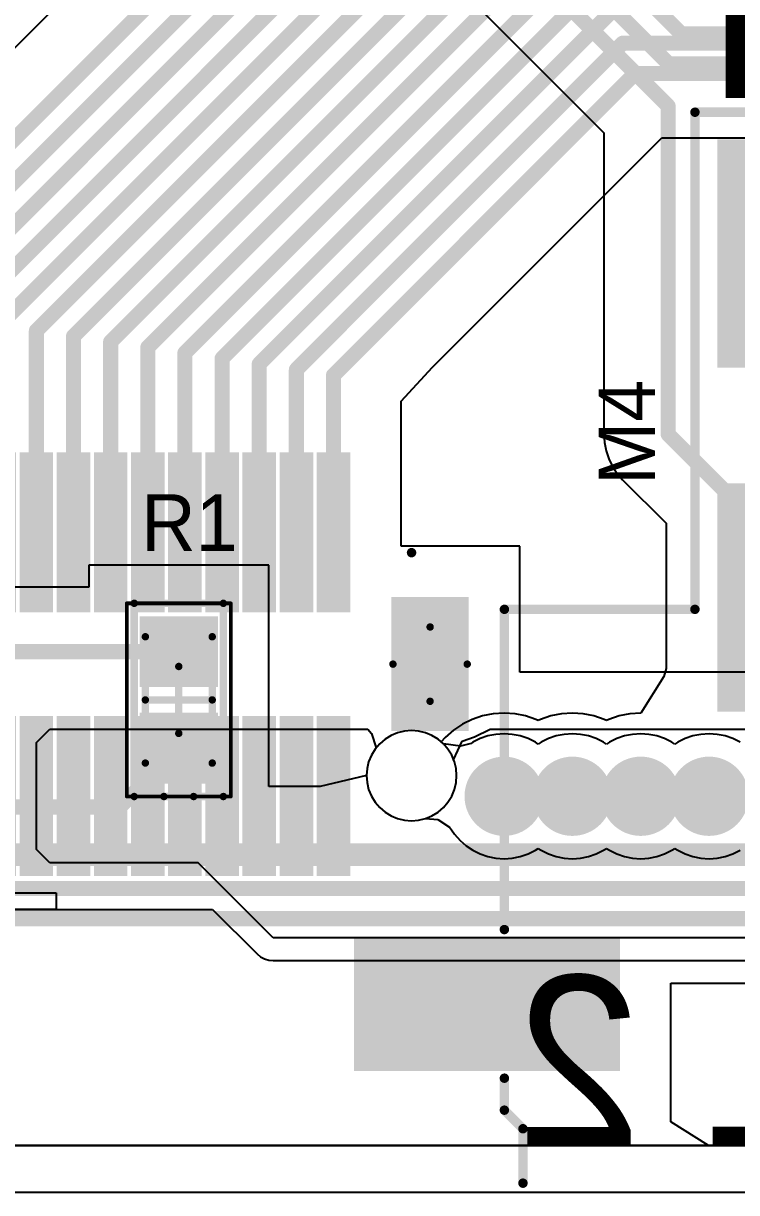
# Model space of a CAD drawing. Header units: millimetres. Extents: x 5.97 to 14.78, y 3.86 to 11.35.
# Drawn here: x 10.283 to 10.661, y 5.43 to 6.05 of the extents above; entities that cross this region are included whole.
import ezdxf

# ---------------------------------------------------------------- set-up
doc = ezdxf.new("R2010")
doc.units = ezdxf.units.MM
doc.header["$MEASUREMENT"] = 0
for name, color, linetype in [('BottomLayer', 5, 'Continuous'), ('BottomOverlay', 54, 'Continuous'), ('BottomPaste', 16, 'Continuous'), ('BottomSolder', 6, 'Continuous'), ('Mechanical13', 56, 'Continuous'), ('Mechanical15', 56, 'Continuous'), ('MidLayer1', 16, 'Continuous'), ('MidLayer2', 76, 'Continuous'), ('MultiLayer', 9, 'Continuous'), ('TopLayer', 1, 'Continuous'), ('TopOverlay', 2, 'Continuous'), ('TopPaste', 8, 'Continuous'), ('TopSolder', 216, 'Continuous')]:
    doc.layers.add(name, color=color, linetype=linetype)

# ---------------------------------------------------------------- blocks, each defined once
blk = doc.blocks.new('0603R_145')
at = {"layer": 'Mechanical13', "const_width": 0.00394}
for points in [[(0.03346, 0.01772), (-0.03346, 0.01772)], [(-0.03346, -0.01772), (-0.03346, 0.01772)], [(0.03346, -0.01772), (0.03346, 0.01772)], [(0.03346, -0.01772), (-0.03346, -0.01772)]]:
    blk.add_lwpolyline(points, dxfattribs=at)
at = {"layer": 'Mechanical13', "const_width": 0.00197}
for points in [[(-0.03445, 0.01772, 1), (-0.03248, 0.01772, 1)], [(-0.03445, 0.01772, 1), (-0.03248, 0.01772, 1)], [(0.03248, 0.01772, 1), (0.03445, 0.01772, 1)], [(0.03248, 0.01772, 1), (0.03445, 0.01772, 1)], [(-0.03445, -0.01772, 1), (-0.03248, -0.01772, 1)], [(-0.03445, -0.01772, 1), (-0.03248, -0.01772, 1)], [(0.03248, -0.01772, 1), (0.03445, -0.01772, 1)], [(0.03248, -0.01772, 1), (0.03445, -0.01772, 1)]]:
    blk.add_lwpolyline(points, format="xyb", close=True, dxfattribs=at)
at = {"layer": 'Mechanical15'}
for points, const_width in [([(0.05118, 0.02756), (-0.05118, 0.02756)], 0.00197), ([(-0.05118, -0.02756), (-0.05118, 0.02756)], 0.00197), ([(0.05118, -0.02756), (0.05118, 0.02756)], 0.00197), ([(0, -0.01772), (0, 0.01772)], 0.00394), ([(0.01772, 0), (-0.01772, 0)], 0.00394), ([(0.05118, -0.02756), (-0.05118, -0.02756)], 0.00197)]:
    blk.add_lwpolyline(points, dxfattribs=dict(at, const_width=const_width))
for points, const_width in [([(-0.05167, 0.02756, 1), (-0.05069, 0.02756, 1)], 0.000984), ([(-0.05167, 0.02756, 1), (-0.05069, 0.02756, 1)], 0.000984), ([(0.05069, 0.02756, 1), (0.05167, 0.02756, 1)], 0.000984), ([(0.05069, 0.02756, 1), (0.05167, 0.02756, 1)], 0.000984), ([(-0.00098, 0.01772, 1), (0.00098, 0.01772, 1)], 0.00197), ([(-0.0187, 0, 1), (-0.01673, 0, 1)], 0.00197), ([(0.01673, 0, 1), (0.0187, 0, 1)], 0.00197), ([(-0.00098, -0.01772, 1), (0.00098, -0.01772, 1)], 0.00197), ([(-0.05167, -0.02756, 1), (-0.05069, -0.02756, 1)], 0.000984), ([(-0.05167, -0.02756, 1), (-0.05069, -0.02756, 1)], 0.000984), ([(0.05069, -0.02756, 1), (0.05167, -0.02756, 1)], 0.000984), ([(0.05069, -0.02756, 1), (0.05167, -0.02756, 1)], 0.000984)]:
    blk.add_lwpolyline(points, format="xyb", close=True, dxfattribs=dict(at, const_width=const_width))
at = {"layer": 'TopLayer'}
for points in [[(-0.00984, -0.01772), (-0.00984, 0.01772), (-0.04134, -0.01772), (-0.04134, 0.01772)], [(0.04134, -0.01772), (0.04134, 0.01772), (0.00984, -0.01772), (0.00984, 0.01772)]]:
    blk.add_solid(points, dxfattribs=at)
at = {"layer": 'TopOverlay', "const_width": 0.00394}
for points in [[(0.05118, 0.02362), (-0.05118, 0.02362)], [(-0.05118, 0.00787), (-0.05118, 0.02362)], [(0.05118, -0.02362), (0.05118, 0.02362)], [(-0.05118, -0.00787), (-0.05118, 0.00787)], [(-0.05118, -0.02362), (-0.05118, -0.00787)], [(0.05118, -0.02362), (-0.05118, -0.02362)]]:
    blk.add_lwpolyline(points, dxfattribs=at)
at = {"layer": 'TopOverlay', "const_width": 0.00197}
for points in [[(-0.05217, 0.02362, 1), (-0.0502, 0.02362, 1)], [(-0.05217, 0.02362, 1), (-0.0502, 0.02362, 1)], [(0.0502, 0.02362, 1), (0.05217, 0.02362, 1)], [(0.0502, 0.02362, 1), (0.05217, 0.02362, 1)], [(-0.05217, 0.00787, 1), (-0.0502, 0.00787, 1)], [(-0.05217, 0.00787, 1), (-0.0502, 0.00787, 1)], [(-0.05217, -0.00787, 1), (-0.0502, -0.00787, 1)], [(-0.05217, -0.00787, 1), (-0.0502, -0.00787, 1)], [(-0.05217, -0.02362, 1), (-0.0502, -0.02362, 1)], [(-0.05217, -0.02362, 1), (-0.0502, -0.02362, 1)], [(0.0502, -0.02362, 1), (0.05217, -0.02362, 1)], [(0.0502, -0.02362, 1), (0.05217, -0.02362, 1)]]:
    blk.add_lwpolyline(points, format="xyb", close=True, dxfattribs=at)
at = {"layer": 'TopPaste'}
for points in [[(-0.00684, -0.02072), (-0.00684, 0.02072), (-0.04434, -0.02072), (-0.04434, 0.02072)], [(0.04434, -0.02072), (0.04434, 0.02072), (0.00684, -0.02072), (0.00684, 0.02072)]]:
    blk.add_solid(points, dxfattribs=at)
at = {"layer": 'TopSolder'}
for points in [[(-0.00734, -0.02022), (-0.00734, 0.02022), (-0.04384, -0.02022), (-0.04384, 0.02022)], [(0.04384, -0.02022), (0.04384, 0.02022), (0.00734, -0.02022), (0.00734, 0.02022)]]:
    blk.add_solid(points, dxfattribs=at)
blk = doc.blocks.new('M_____43045_0610_167')
at = {"layer": 'TopLayer'}
for points in [[(0.19587, 0.34016), (0.24587, 0.34016), (0.19587, 0.45512), (0.24587, 0.45512)], [(0.19587, 0.15787), (0.24587, 0.15787), (0.19587, 0.27283), (0.24587, 0.27283)], [(0.13839, -0.03248), (0.13839, 0.03248), (0.00335, -0.03248), (0.00335, 0.03248)]]:
    blk.add_solid(points, dxfattribs=at)
at = {"layer": 'TopOverlay', "const_width": 0.005}
for points in [[(0.1811, 0.47244), (0.25984, 0.47244)], [(0.1811, 0.20904), (0.1811, 0.47244)], [(0.08011, 0.20904), (0.1811, 0.20904)], [(0.08011, 0.03937), (0.08011, 0.20904)], [(0.08011, -0.05631), (0.08011, -0.03937)], [(0.08011, -0.05631), (0.08995, -0.06615)], [(0.08995, -0.095), (0.08995, -0.06615)]]:
    blk.add_lwpolyline(points, dxfattribs=at)
at = {"layer": 'TopOverlay', "const_width": 0.0025}
for points in [[(0.17985, 0.47244, 1), (0.18235, 0.47244, 1)], [(0.17985, 0.47244, 1), (0.18235, 0.47244, 1)], [(0.07886, 0.20904, 1), (0.08136, 0.20904, 1)], [(0.07886, 0.20904, 1), (0.08136, 0.20904, 1)], [(0.17985, 0.20904, 1), (0.18235, 0.20904, 1)], [(0.17985, 0.20904, 1), (0.18235, 0.20904, 1)], [(0.07886, 0.03937, 1), (0.08136, 0.03937, 1)], [(0.07886, -0.03937, 1), (0.08136, -0.03937, 1)], [(0.07886, -0.05631, 1), (0.08136, -0.05631, 1)], [(0.07886, -0.05631, 1), (0.08136, -0.05631, 1)], [(0.0887, -0.06615, 1), (0.0912, -0.06615, 1)], [(0.0887, -0.06615, 1), (0.0912, -0.06615, 1)], [(0.0887, -0.095, 1), (0.0912, -0.095, 1)]]:
    blk.add_lwpolyline(points, format="xyb", close=True, dxfattribs=at)
at = {"layer": 'TopPaste'}
for points in [[(0.19287, 0.33716), (0.24887, 0.33716), (0.19287, 0.45812), (0.24887, 0.45812)], [(0.19287, 0.15487), (0.24887, 0.15487), (0.19287, 0.27583), (0.24887, 0.27583)], [(0.14139, -0.03548), (0.14139, 0.03548), (0.00035, -0.03548), (0.00035, 0.03548)]]:
    blk.add_solid(points, dxfattribs=at)
at = {"layer": 'TopSolder'}
for points in [[(0.19337, 0.33766), (0.24837, 0.33766), (0.19337, 0.45762), (0.24837, 0.45762)], [(0.19337, 0.15537), (0.24837, 0.15537), (0.19337, 0.27533), (0.24837, 0.27533)], [(0.14089, -0.03498), (0.14089, 0.03498), (0.00085, -0.03498), (0.00085, 0.03498)]]:
    blk.add_solid(points, dxfattribs=at)
blk = doc.blocks.new('DF12_3_0__40DS_0_5V_86__B_226')
at = {"layer": 'BottomLayer'}
for points in [[(-0.0325, 0.22069), (0.0325, 0.22069), (-0.0325, 0.25569), (0.0325, 0.25569)], [(-0.10925, 0.19291), (-0.10925, 0.1811), (-0.03051, 0.19291), (-0.03051, 0.1811)], [(0.03051, 0.19291), (0.03051, 0.1811), (0.10925, 0.19291), (0.10925, 0.1811)], [(-0.10925, 0.17323), (-0.10925, 0.16142), (-0.03051, 0.17323), (-0.03051, 0.16142)], [(0.03051, 0.17323), (0.03051, 0.16142), (0.10925, 0.17323), (0.10925, 0.16142)], [(-0.10925, 0.15354), (-0.10925, 0.14173), (-0.03051, 0.15354), (-0.03051, 0.14173)], [(0.03051, 0.15354), (0.03051, 0.14173), (0.10925, 0.15354), (0.10925, 0.14173)], [(-0.10925, 0.13386), (-0.10925, 0.12205), (-0.03051, 0.13386), (-0.03051, 0.12205)], [(0.03051, 0.13386), (0.03051, 0.12205), (0.10925, 0.13386), (0.10925, 0.12205)], [(-0.10925, 0.11417), (-0.10925, 0.10236), (-0.03051, 0.11417), (-0.03051, 0.10236)], [(0.03051, 0.11417), (0.03051, 0.10236), (0.10925, 0.11417), (0.10925, 0.10236)], [(-0.10925, 0.09449), (-0.10925, 0.08268), (-0.03051, 0.09449), (-0.03051, 0.08268)], [(0.03051, 0.09449), (0.03051, 0.08268), (0.10925, 0.09449), (0.10925, 0.08268)], [(-0.10925, 0.0748), (-0.10925, 0.06299), (-0.03051, 0.0748), (-0.03051, 0.06299)], [(0.03051, 0.0748), (0.03051, 0.06299), (0.10925, 0.0748), (0.10925, 0.06299)], [(-0.10925, 0.05512), (-0.10925, 0.04331), (-0.03051, 0.05512), (-0.03051, 0.04331)], [(0.03051, 0.05512), (0.03051, 0.04331), (0.10925, 0.05512), (0.10925, 0.04331)], [(-0.10925, 0.03543), (-0.10925, 0.02362), (-0.03051, 0.03543), (-0.03051, 0.02362)], [(0.03051, 0.03543), (0.03051, 0.02362), (0.10925, 0.03543), (0.10925, 0.02362)], [(-0.10925, 0.01575), (-0.10925, 0.00394), (-0.03051, 0.01575), (-0.03051, 0.00394)], [(0.03051, 0.01575), (0.03051, 0.00394), (0.10925, 0.01575), (0.10925, 0.00394)], [(-0.10925, -0.00394), (-0.10925, -0.01575), (-0.03051, -0.00394), (-0.03051, -0.01575)], [(0.03051, -0.00394), (0.03051, -0.01575), (0.10925, -0.00394), (0.10925, -0.01575)], [(-0.10925, -0.02362), (-0.10925, -0.03543), (-0.03051, -0.02362), (-0.03051, -0.03543)], [(0.03051, -0.02362), (0.03051, -0.03543), (0.10925, -0.02362), (0.10925, -0.03543)], [(-0.10925, -0.04331), (-0.10925, -0.05512), (-0.03051, -0.04331), (-0.03051, -0.05512)], [(0.03051, -0.04331), (0.03051, -0.05512), (0.10925, -0.04331), (0.10925, -0.05512)], [(-0.10925, -0.06299), (-0.10925, -0.0748), (-0.03051, -0.06299), (-0.03051, -0.0748)], [(0.03051, -0.06299), (0.03051, -0.0748), (0.10925, -0.06299), (0.10925, -0.0748)], [(-0.10925, -0.08268), (-0.10925, -0.09449), (-0.03051, -0.08268), (-0.03051, -0.09449)], [(0.03051, -0.08268), (0.03051, -0.09449), (0.10925, -0.08268), (0.10925, -0.09449)], [(-0.10925, -0.10236), (-0.10925, -0.11417), (-0.03051, -0.10236), (-0.03051, -0.11417)], [(0.03051, -0.10236), (0.03051, -0.11417), (0.10925, -0.10236), (0.10925, -0.11417)], [(-0.10925, -0.12205), (-0.10925, -0.13386), (-0.03051, -0.12205), (-0.03051, -0.13386)], [(0.03051, -0.12205), (0.03051, -0.13386), (0.10925, -0.12205), (0.10925, -0.13386)], [(-0.10925, -0.14173), (-0.10925, -0.15354), (-0.03051, -0.14173), (-0.03051, -0.15354)], [(0.03051, -0.14173), (0.03051, -0.15354), (0.10925, -0.14173), (0.10925, -0.15354)], [(-0.10925, -0.16142), (-0.10925, -0.17323), (-0.03051, -0.16142), (-0.03051, -0.17323)], [(0.03051, -0.16142), (0.03051, -0.17323), (0.10925, -0.16142), (0.10925, -0.17323)], [(-0.10925, -0.1811), (-0.10925, -0.19291), (-0.03051, -0.1811), (-0.03051, -0.19291)], [(0.03051, -0.1811), (0.03051, -0.19291), (0.10925, -0.1811), (0.10925, -0.19291)], [(-0.0325, -0.25569), (0.0325, -0.25569), (-0.0325, -0.22069), (0.0325, -0.22069)]]:
    blk.add_solid(points, dxfattribs=at)
at = {"layer": 'BottomPaste'}
for points in [[(-0.0355, 0.21769), (0.0355, 0.21769), (-0.0355, 0.25869), (0.0355, 0.25869)], [(-0.11225, 0.19591), (-0.11225, 0.1781), (-0.02751, 0.19591), (-0.02751, 0.1781)], [(0.02751, 0.19591), (0.02751, 0.1781), (0.11225, 0.19591), (0.11225, 0.1781)], [(-0.11225, 0.17623), (-0.11225, 0.15842), (-0.02751, 0.17623), (-0.02751, 0.15842)], [(0.02751, 0.17623), (0.02751, 0.15842), (0.11225, 0.17623), (0.11225, 0.15842)], [(-0.11225, 0.15654), (-0.11225, 0.13873), (-0.02751, 0.15654), (-0.02751, 0.13873)], [(0.02751, 0.15654), (0.02751, 0.13873), (0.11225, 0.15654), (0.11225, 0.13873)], [(-0.11225, 0.13686), (-0.11225, 0.11905), (-0.02751, 0.13686), (-0.02751, 0.11905)], [(0.02751, 0.13686), (0.02751, 0.11905), (0.11225, 0.13686), (0.11225, 0.11905)], [(-0.11225, 0.11717), (-0.11225, 0.09936), (-0.02751, 0.11717), (-0.02751, 0.09936)], [(0.02751, 0.11717), (0.02751, 0.09936), (0.11225, 0.11717), (0.11225, 0.09936)], [(-0.11225, 0.09749), (-0.11225, 0.07968), (-0.02751, 0.09749), (-0.02751, 0.07968)], [(0.02751, 0.09749), (0.02751, 0.07968), (0.11225, 0.09749), (0.11225, 0.07968)], [(-0.11225, 0.0778), (-0.11225, 0.05999), (-0.02751, 0.0778), (-0.02751, 0.05999)], [(0.02751, 0.0778), (0.02751, 0.05999), (0.11225, 0.0778), (0.11225, 0.05999)], [(-0.11225, 0.05812), (-0.11225, 0.04031), (-0.02751, 0.05812), (-0.02751, 0.04031)], [(0.02751, 0.05812), (0.02751, 0.04031), (0.11225, 0.05812), (0.11225, 0.04031)], [(-0.11225, 0.03843), (-0.11225, 0.02062), (-0.02751, 0.03843), (-0.02751, 0.02062)], [(0.02751, 0.03843), (0.02751, 0.02062), (0.11225, 0.03843), (0.11225, 0.02062)], [(-0.11225, 0.01875), (-0.11225, 0.00094), (-0.02751, 0.01875), (-0.02751, 0.00094)], [(0.02751, 0.01875), (0.02751, 0.00094), (0.11225, 0.01875), (0.11225, 0.00094)], [(-0.11225, -0.00094), (-0.11225, -0.01875), (-0.02751, -0.00094), (-0.02751, -0.01875)], [(0.02751, -0.00094), (0.02751, -0.01875), (0.11225, -0.00094), (0.11225, -0.01875)], [(-0.11225, -0.02062), (-0.11225, -0.03843), (-0.02751, -0.02062), (-0.02751, -0.03843)], [(0.02751, -0.02062), (0.02751, -0.03843), (0.11225, -0.02062), (0.11225, -0.03843)], [(-0.11225, -0.04031), (-0.11225, -0.05812), (-0.02751, -0.04031), (-0.02751, -0.05812)], [(0.02751, -0.04031), (0.02751, -0.05812), (0.11225, -0.04031), (0.11225, -0.05812)], [(-0.11225, -0.05999), (-0.11225, -0.0778), (-0.02751, -0.05999), (-0.02751, -0.0778)], [(0.02751, -0.05999), (0.02751, -0.0778), (0.11225, -0.05999), (0.11225, -0.0778)], [(-0.11225, -0.07968), (-0.11225, -0.09749), (-0.02751, -0.07968), (-0.02751, -0.09749)], [(0.02751, -0.07968), (0.02751, -0.09749), (0.11225, -0.07968), (0.11225, -0.09749)], [(-0.11225, -0.09936), (-0.11225, -0.11717), (-0.02751, -0.09936), (-0.02751, -0.11717)], [(0.02751, -0.09936), (0.02751, -0.11717), (0.11225, -0.09936), (0.11225, -0.11717)], [(-0.11225, -0.11905), (-0.11225, -0.13686), (-0.02751, -0.11905), (-0.02751, -0.13686)], [(0.02751, -0.11905), (0.02751, -0.13686), (0.11225, -0.11905), (0.11225, -0.13686)], [(-0.11225, -0.13873), (-0.11225, -0.15654), (-0.02751, -0.13873), (-0.02751, -0.15654)], [(0.02751, -0.13873), (0.02751, -0.15654), (0.11225, -0.13873), (0.11225, -0.15654)], [(-0.11225, -0.15842), (-0.11225, -0.17623), (-0.02751, -0.15842), (-0.02751, -0.17623)], [(0.02751, -0.15842), (0.02751, -0.17623), (0.11225, -0.15842), (0.11225, -0.17623)], [(-0.11225, -0.1781), (-0.11225, -0.19591), (-0.02751, -0.1781), (-0.02751, -0.19591)], [(0.02751, -0.1781), (0.02751, -0.19591), (0.11225, -0.1781), (0.11225, -0.19591)], [(-0.0355, -0.25869), (0.0355, -0.25869), (-0.0355, -0.21769), (0.0355, -0.21769)]]:
    blk.add_solid(points, dxfattribs=at)
at = {"layer": 'BottomSolder', "const_width": 0.0025}
for points in [[(0.05781, 0.22835, 1), (0.06031, 0.22835, 1)], [(0.05781, -0.22835, 1), (0.06031, -0.22835, 1)]]:
    blk.add_lwpolyline(points, format="xyb", close=True, dxfattribs=at)
at = {"layer": 'BottomSolder'}
for points in [[(-0.035, 0.21819), (0.035, 0.21819), (-0.035, 0.25819), (0.035, 0.25819)], [(-0.11175, 0.19541), (-0.11175, 0.1786), (-0.02801, 0.19541), (-0.02801, 0.1786)], [(0.02801, 0.19541), (0.02801, 0.1786), (0.11175, 0.19541), (0.11175, 0.1786)], [(-0.11175, 0.17573), (-0.11175, 0.15892), (-0.02801, 0.17573), (-0.02801, 0.15892)], [(0.02801, 0.17573), (0.02801, 0.15892), (0.11175, 0.17573), (0.11175, 0.15892)], [(-0.11175, 0.15604), (-0.11175, 0.13923), (-0.02801, 0.15604), (-0.02801, 0.13923)], [(0.02801, 0.15604), (0.02801, 0.13923), (0.11175, 0.15604), (0.11175, 0.13923)], [(-0.11175, 0.13636), (-0.11175, 0.11955), (-0.02801, 0.13636), (-0.02801, 0.11955)], [(0.02801, 0.13636), (0.02801, 0.11955), (0.11175, 0.13636), (0.11175, 0.11955)], [(-0.11175, 0.11667), (-0.11175, 0.09986), (-0.02801, 0.11667), (-0.02801, 0.09986)], [(0.02801, 0.11667), (0.02801, 0.09986), (0.11175, 0.11667), (0.11175, 0.09986)], [(-0.11175, 0.09699), (-0.11175, 0.08018), (-0.02801, 0.09699), (-0.02801, 0.08018)], [(0.02801, 0.09699), (0.02801, 0.08018), (0.11175, 0.09699), (0.11175, 0.08018)], [(-0.11175, 0.0773), (-0.11175, 0.06049), (-0.02801, 0.0773), (-0.02801, 0.06049)], [(0.02801, 0.0773), (0.02801, 0.06049), (0.11175, 0.0773), (0.11175, 0.06049)], [(-0.11175, 0.05762), (-0.11175, 0.04081), (-0.02801, 0.05762), (-0.02801, 0.04081)], [(0.02801, 0.05762), (0.02801, 0.04081), (0.11175, 0.05762), (0.11175, 0.04081)], [(-0.11175, 0.03793), (-0.11175, 0.02112), (-0.02801, 0.03793), (-0.02801, 0.02112)], [(0.02801, 0.03793), (0.02801, 0.02112), (0.11175, 0.03793), (0.11175, 0.02112)], [(-0.11175, 0.01825), (-0.11175, 0.00144), (-0.02801, 0.01825), (-0.02801, 0.00144)], [(0.02801, 0.01825), (0.02801, 0.00144), (0.11175, 0.01825), (0.11175, 0.00144)], [(-0.11175, -0.00144), (-0.11175, -0.01825), (-0.02801, -0.00144), (-0.02801, -0.01825)], [(0.02801, -0.00144), (0.02801, -0.01825), (0.11175, -0.00144), (0.11175, -0.01825)], [(-0.11175, -0.02112), (-0.11175, -0.03793), (-0.02801, -0.02112), (-0.02801, -0.03793)], [(0.02801, -0.02112), (0.02801, -0.03793), (0.11175, -0.02112), (0.11175, -0.03793)], [(-0.11175, -0.04081), (-0.11175, -0.05762), (-0.02801, -0.04081), (-0.02801, -0.05762)], [(0.02801, -0.04081), (0.02801, -0.05762), (0.11175, -0.04081), (0.11175, -0.05762)], [(-0.11175, -0.06049), (-0.11175, -0.0773), (-0.02801, -0.06049), (-0.02801, -0.0773)], [(0.02801, -0.06049), (0.02801, -0.0773), (0.11175, -0.06049), (0.11175, -0.0773)], [(-0.11175, -0.08018), (-0.11175, -0.09699), (-0.02801, -0.08018), (-0.02801, -0.09699)], [(0.02801, -0.08018), (0.02801, -0.09699), (0.11175, -0.08018), (0.11175, -0.09699)], [(-0.11175, -0.09986), (-0.11175, -0.11667), (-0.02801, -0.09986), (-0.02801, -0.11667)], [(0.02801, -0.09986), (0.02801, -0.11667), (0.11175, -0.09986), (0.11175, -0.11667)], [(-0.11175, -0.11955), (-0.11175, -0.13636), (-0.02801, -0.11955), (-0.02801, -0.13636)], [(0.02801, -0.11955), (0.02801, -0.13636), (0.11175, -0.11955), (0.11175, -0.13636)], [(-0.11175, -0.13923), (-0.11175, -0.15604), (-0.02801, -0.13923), (-0.02801, -0.15604)], [(0.02801, -0.13923), (0.02801, -0.15604), (0.11175, -0.13923), (0.11175, -0.15604)], [(-0.11175, -0.15892), (-0.11175, -0.17573), (-0.02801, -0.15892), (-0.02801, -0.17573)], [(0.02801, -0.15892), (0.02801, -0.17573), (0.11175, -0.15892), (0.11175, -0.17573)], [(-0.11175, -0.1786), (-0.11175, -0.19541), (-0.02801, -0.1786), (-0.02801, -0.19541)], [(0.02801, -0.1786), (0.02801, -0.19541), (0.11175, -0.1786), (0.11175, -0.19541)], [(-0.035, -0.25819), (0.035, -0.25819), (-0.035, -0.21819), (0.035, -0.21819)]]:
    blk.add_solid(points, dxfattribs=at)
at = {"layer": 'Mechanical15', "const_width": 0.00394}
for points in [[(0, -0.25787), (0, -0.2185)], [(0.01969, -0.23819), (-0.01969, -0.23819)]]:
    blk.add_lwpolyline(points, dxfattribs=at)
at = {"layer": 'Mechanical15', "const_width": 0.00197}
for points in [[(-0.00098, -0.2185, 1), (0.00098, -0.2185, 1)], [(-0.02067, -0.23819, 1), (-0.0187, -0.23819, 1)], [(0.0187, -0.23819, 1), (0.02067, -0.23819, 1)], [(-0.00098, -0.25787, 1), (0.00098, -0.25787, 1)]]:
    blk.add_lwpolyline(points, format="xyb", close=True, dxfattribs=at)
at = {"layer": 'TopSolder', "const_width": 0.0025}
for points in [[(0.05781, 0.22835, 1), (0.06031, 0.22835, 1)], [(0.05781, -0.22835, 1), (0.06031, -0.22835, 1)]]:
    blk.add_lwpolyline(points, format="xyb", close=True, dxfattribs=at)

msp = doc.modelspace()

# ---------------------------------------------------------------- linework, layer by layer
at = {"layer": 'BottomLayer'}
for p, q in [((10.47679, 6.23523), (10.21937, 5.97782)), ((10.49948, 5.86739), (10.62101, 5.98893)), ((10.62101, 5.98893), (11.0536, 5.98893)), ((10.48291, 5.84925), (10.49948, 5.86739)), ((10.48291, 5.7725), (10.48291, 5.84925)), ((10.48291, 5.84925), (10.48291, 5.84925)), ((10.48291, 5.84925), (10.48291, 5.84925)), ((10.54569, 5.7725), (10.48291, 5.7725)), ((10.54569, 5.70567), (10.54569, 5.7725)), ((10.74, 5.70567), (10.54569, 5.70567)), ((10.28953, 5.66851), (10.2966, 5.67558)), ((10.2966, 5.67558), (10.46513, 5.67558)), ((10.46513, 5.67558), (10.46708, 5.67319)), ((10.52169, 5.6715), (10.53001, 5.67558)), ((10.53001, 5.67558), (10.74, 5.67558)), ((10.28953, 5.61173), (10.28953, 5.66851)), ((10.46708, 5.67319), (10.46953, 5.66558)), ((10.51063, 5.65938), (10.51521, 5.66927)), ((10.51521, 5.66927), (10.52169, 5.6715)), ((10.52169, 5.6715), (10.52169, 5.6715)), ((10.46902, 5.66498), (10.46707, 5.66179)), ((10.46953, 5.66558), (10.46902, 5.66498)), ((10.46563, 5.65833), (10.46476, 5.65468)), ((10.46707, 5.66179), (10.46563, 5.65833)), ((10.51106, 5.65833), (10.51063, 5.65938)), ((10.51194, 5.65468), (10.51106, 5.65833)), ((10.46476, 5.65468), (10.46446, 5.65094)), ((10.46446, 5.65094), (10.46476, 5.64721)), ((10.51223, 5.65094), (10.51194, 5.65468)), ((10.51194, 5.64721), (10.51223, 5.65094)), ((10.46476, 5.64721), (10.46563, 5.64356)), ((10.51106, 5.64356), (10.51194, 5.64721)), ((10.46563, 5.64356), (10.46707, 5.6401)), ((10.46707, 5.6401), (10.46902, 5.63691)), ((10.50767, 5.63691), (10.50963, 5.6401)), ((10.50963, 5.6401), (10.51106, 5.64356)), ((10.46902, 5.63691), (10.47146, 5.63406)), ((10.47146, 5.63406), (10.47431, 5.63162)), ((10.47431, 5.63162), (10.4775, 5.62966)), ((10.49919, 5.62966), (10.50239, 5.63162)), ((10.50239, 5.63162), (10.50524, 5.63406)), ((10.50524, 5.63406), (10.50767, 5.63691)), ((10.4775, 5.62966), (10.48097, 5.62823)), ((10.48097, 5.62823), (10.48461, 5.62735)), ((10.48461, 5.62735), (10.48835, 5.62706)), ((10.48835, 5.62706), (10.49208, 5.62735)), ((10.49208, 5.62735), (10.49573, 5.62823)), ((10.49573, 5.62823), (10.49919, 5.62966)), ((10.2966, 5.60466), (10.28953, 5.61173)), ((10.37534, 5.60466), (10.2966, 5.60466)), ((10.415, 5.565), (10.37534, 5.60466)), ((10.19288, 5.58875), (10.3, 5.58875)), ((10.3, 5.58875), (10.3, 5.58)), ((10.3, 5.58), (10.1745, 5.58)), ((10.25122, 5.58), (10.38295, 5.58)), ((10.38295, 5.58), (10.40647, 5.55647)), ((10.73293, 5.565), (10.415, 5.565)), ((10.40647, 5.55647), (10.40647, 5.55647)), ((10.40647, 5.55647), (10.4083, 5.55497)), ((10.4083, 5.55497), (10.41039, 5.55386)), ((10.41039, 5.55386), (10.41265, 5.55317)), ((10.41265, 5.55317), (10.415, 5.55294)), ((10.415, 5.55294), (10.415, 5.55294)), ((10.415, 5.55294), (10.73293, 5.55294)), ((11.645, 5.455), (8.88742, 5.455))]:
    msp.add_line(p, q, dxfattribs=at)
at = {"layer": 'BottomLayer', "const_width": 0.008}
for points in [[(10.1911, 5.90136), (10.52075, 6.231)], [(10.21079, 5.89841), (10.52737, 6.215)], [(10.23047, 5.89547), (10.534, 6.199)], [(10.25016, 5.89253), (10.54063, 6.183)], [(10.26984, 5.88959), (10.54725, 6.167)], [(10.28953, 5.88665), (10.55388, 6.151)], [(10.30921, 5.8837), (10.56051, 6.135)], [(10.3289, 5.88076), (10.56714, 6.119)], [(10.34858, 5.87782), (10.57376, 6.103)], [(10.36827, 5.87488), (10.58039, 6.087)], [(10.38795, 5.87193), (10.58702, 6.071)], [(10.40764, 5.86899), (10.59365, 6.055)], [(10.42732, 5.86605), (10.60027, 6.039)], [(10.60027, 6.039), (11.03262, 6.039)], [(10.44701, 5.86311), (10.6069, 6.023)], [(10.6069, 6.023), (11.0536, 6.023)], [(10.28953, 5.77988), (10.28953, 5.88665)], [(10.30921, 5.77988), (10.30921, 5.8837)], [(10.3289, 5.77988), (10.3289, 5.88076)], [(10.34858, 5.77988), (10.34858, 5.87782)], [(10.36827, 5.77988), (10.36827, 5.87488)], [(10.38795, 5.77988), (10.38795, 5.87193)], [(10.40764, 5.77988), (10.40764, 5.86899)], [(10.42732, 5.77988), (10.42732, 5.86605)], [(10.44701, 5.77988), (10.44701, 5.86311)]]:
    msp.add_lwpolyline(points, dxfattribs=at)
at = {"layer": 'BottomLayer'}
for points, const_width in [([(10.59827, 6.039, 1), (10.60227, 6.039, 1)], 0.004), ([(10.59827, 6.039, 1), (10.60227, 6.039, 1)], 0.004), ([(10.6049, 6.023, 1), (10.6089, 6.023, 1)], 0.004), ([(10.6049, 6.023, 1), (10.6089, 6.023, 1)], 0.004), ([(10.28753, 5.88665, 1), (10.29153, 5.88665, 1)], 0.004), ([(10.28753, 5.88665, 1), (10.29153, 5.88665, 1)], 0.004), ([(10.30721, 5.8837, 1), (10.31121, 5.8837, 1)], 0.004), ([(10.30721, 5.8837, 1), (10.31121, 5.8837, 1)], 0.004), ([(10.3269, 5.88076, 1), (10.3309, 5.88076, 1)], 0.004), ([(10.3269, 5.88076, 1), (10.3309, 5.88076, 1)], 0.004), ([(10.34658, 5.87782, 1), (10.35058, 5.87782, 1)], 0.004), ([(10.34658, 5.87782, 1), (10.35058, 5.87782, 1)], 0.004), ([(10.36627, 5.87488, 1), (10.37027, 5.87488, 1)], 0.004), ([(10.36627, 5.87488, 1), (10.37027, 5.87488, 1)], 0.004), ([(10.38595, 5.87193, 1), (10.38995, 5.87193, 1)], 0.004), ([(10.38595, 5.87193, 1), (10.38995, 5.87193, 1)], 0.004), ([(10.40564, 5.86899, 1), (10.40964, 5.86899, 1)], 0.004), ([(10.40564, 5.86899, 1), (10.40964, 5.86899, 1)], 0.004), ([(10.42532, 5.86605, 1), (10.42932, 5.86605, 1)], 0.004), ([(10.42532, 5.86605, 1), (10.42932, 5.86605, 1)], 0.004), ([(10.44501, 5.86311, 1), (10.44901, 5.86311, 1)], 0.004), ([(10.44501, 5.86311, 1), (10.44901, 5.86311, 1)], 0.004), ([(10.28753, 5.77988, 1), (10.29153, 5.77988, 1)], 0.004), ([(10.30721, 5.77988, 1), (10.31121, 5.77988, 1)], 0.004), ([(10.3269, 5.77988, 1), (10.3309, 5.77988, 1)], 0.004), ([(10.34658, 5.77988, 1), (10.35058, 5.77988, 1)], 0.004), ([(10.36627, 5.77988, 1), (10.37027, 5.77988, 1)], 0.004), ([(10.38595, 5.77988, 1), (10.38995, 5.77988, 1)], 0.004), ([(10.40564, 5.77988, 1), (10.40964, 5.77988, 1)], 0.004), ([(10.42532, 5.77988, 1), (10.42932, 5.77988, 1)], 0.004), ([(10.44501, 5.77988, 1), (10.44901, 5.77988, 1)], 0.004), ([(10.53042, 5.64, 1), (10.54442, 5.64, 1)], 0.014), ([(10.56662, 5.64, 1), (10.58062, 5.64, 1)], 0.014), ([(10.60282, 5.64, 1), (10.61682, 5.64, 1)], 0.014), ([(10.63903, 5.64, 1), (10.65303, 5.64, 1)], 0.014)]:
    msp.add_lwpolyline(points, format="xyb", close=True, dxfattribs=dict(at, const_width=const_width))
at = {"layer": 'MidLayer1'}
for p, q in [((10.48835, 5.67483), (10.48461, 5.67454)), ((10.49208, 5.67454), (10.48835, 5.67483)), ((10.47431, 5.67027), (10.47146, 5.66783)), ((10.4775, 5.67223), (10.47431, 5.67027)), ((10.48097, 5.67366), (10.4775, 5.67223)), ((10.48461, 5.67454), (10.48097, 5.67366)), ((10.49573, 5.67366), (10.49208, 5.67454)), ((10.49919, 5.67223), (10.49573, 5.67366)), ((10.50239, 5.67027), (10.49919, 5.67223)), ((10.50524, 5.66783), (10.50239, 5.67027)), ((10.46902, 5.66498), (10.46707, 5.66179)), ((10.47146, 5.66783), (10.46902, 5.66498)), ((10.50767, 5.66498), (10.50524, 5.66783)), ((10.50963, 5.66179), (10.50767, 5.66498)), ((10.46563, 5.65833), (10.46476, 5.65468)), ((10.46707, 5.66179), (10.46563, 5.65833)), ((10.51106, 5.65833), (10.50963, 5.66179)), ((10.51194, 5.65468), (10.51106, 5.65833)), ((10.46476, 5.65468), (10.46446, 5.65094)), ((10.46446, 5.65094), (10.46476, 5.64721)), ((10.51223, 5.65094), (10.51194, 5.65468)), ((10.51194, 5.64721), (10.51223, 5.65094)), ((10.46476, 5.64721), (10.46563, 5.64356)), ((10.51106, 5.64356), (10.51194, 5.64721)), ((10.46563, 5.64356), (10.46707, 5.6401)), ((10.46707, 5.6401), (10.46902, 5.63691)), ((10.50767, 5.63691), (10.50963, 5.6401)), ((10.50963, 5.6401), (10.51106, 5.64356)), ((10.46902, 5.63691), (10.47146, 5.63406)), ((10.47146, 5.63406), (10.47431, 5.63162)), ((10.47431, 5.63162), (10.4775, 5.62966)), ((10.49919, 5.62966), (10.50239, 5.63162)), ((10.50239, 5.63162), (10.50524, 5.63406)), ((10.50524, 5.63406), (10.50767, 5.63691)), ((10.4775, 5.62966), (10.48097, 5.62823)), ((10.48097, 5.62823), (10.48461, 5.62735)), ((10.48461, 5.62735), (10.48835, 5.62706)), ((10.48835, 5.62706), (10.49208, 5.62735)), ((10.49208, 5.62735), (10.49573, 5.62823)), ((10.49573, 5.62823), (10.49919, 5.62966)), ((11.645, 5.455), (8.85211, 5.455))]:
    msp.add_line(p, q, dxfattribs=at)
at = {"layer": 'MidLayer1', "const_width": 0.021}
for points in [[(10.52692, 5.64, 1), (10.54792, 5.64, 1)], [(10.56312, 5.64, 1), (10.58412, 5.64, 1)], [(10.59932, 5.64, 1), (10.62032, 5.64, 1)], [(10.63553, 5.64, 1), (10.65653, 5.64, 1)]]:
    msp.add_lwpolyline(points, format="xyb", close=True, dxfattribs=at)
at = {"layer": 'MidLayer2'}
for p, q in [((10.48835, 5.67483), (10.48461, 5.67454)), ((10.49208, 5.67454), (10.48835, 5.67483)), ((10.47431, 5.67027), (10.47146, 5.66783)), ((10.4775, 5.67223), (10.47431, 5.67027)), ((10.48097, 5.67366), (10.4775, 5.67223)), ((10.48461, 5.67454), (10.48097, 5.67366)), ((10.49573, 5.67366), (10.49208, 5.67454)), ((10.49919, 5.67223), (10.49573, 5.67366)), ((10.50239, 5.67027), (10.49919, 5.67223)), ((10.50524, 5.66783), (10.50239, 5.67027)), ((10.52088, 5.66864), (10.51987, 5.66797)), ((10.52476, 5.67055), (10.52088, 5.66864)), ((10.52886, 5.67194), (10.52476, 5.67055)), ((10.5331, 5.67279), (10.52886, 5.67194)), ((10.53742, 5.67307), (10.5331, 5.67279)), ((10.54174, 5.67279), (10.53742, 5.67307)), ((10.54598, 5.67194), (10.54174, 5.67279)), ((10.55008, 5.67055), (10.54598, 5.67194)), ((10.55396, 5.66864), (10.55008, 5.67055)), ((10.55552, 5.66759), (10.55396, 5.66864)), ((10.55709, 5.66864), (10.55552, 5.66759)), ((10.56097, 5.67055), (10.55709, 5.66864)), ((10.56506, 5.67194), (10.56097, 5.67055)), ((10.56931, 5.67279), (10.56506, 5.67194)), ((10.57362, 5.67307), (10.56931, 5.67279)), ((10.57794, 5.67279), (10.57362, 5.67307)), ((10.58218, 5.67194), (10.57794, 5.67279)), ((10.58628, 5.67055), (10.58218, 5.67194)), ((10.59016, 5.66864), (10.58628, 5.67055)), ((10.59172, 5.66759), (10.59016, 5.66864)), ((10.59329, 5.66864), (10.59172, 5.66759)), ((10.59717, 5.67055), (10.59329, 5.66864)), ((10.60127, 5.67194), (10.59717, 5.67055)), ((10.60551, 5.67279), (10.60127, 5.67194)), ((10.60982, 5.67307), (10.60551, 5.67279)), ((10.61414, 5.67279), (10.60982, 5.67307)), ((10.61838, 5.67194), (10.61414, 5.67279)), ((10.62248, 5.67055), (10.61838, 5.67194)), ((10.62636, 5.66864), (10.62248, 5.67055)), ((10.62793, 5.66759), (10.62636, 5.66864)), ((10.62949, 5.66864), (10.62793, 5.66759)), ((10.63337, 5.67055), (10.62949, 5.66864)), ((10.63747, 5.67194), (10.63337, 5.67055)), ((10.64171, 5.67279), (10.63747, 5.67194)), ((10.64603, 5.67307), (10.64171, 5.67279)), ((10.65034, 5.67279), (10.64603, 5.67307)), ((10.65459, 5.67194), (10.65034, 5.67279)), ((10.65868, 5.67055), (10.65459, 5.67194)), ((10.66256, 5.66864), (10.65868, 5.67055)), ((10.46902, 5.66498), (10.46707, 5.66179)), ((10.47146, 5.66783), (10.46902, 5.66498)), ((10.51438, 5.66662), (10.50524, 5.66783)), ((10.51987, 5.66797), (10.51438, 5.66662)), ((10.46563, 5.65833), (10.46476, 5.65468)), ((10.46707, 5.66179), (10.46563, 5.65833)), ((10.46476, 5.65468), (10.46446, 5.65094)), ((10.46446, 5.65094), (10.46476, 5.64721)), ((10.46476, 5.64721), (10.46563, 5.64356)), ((10.46563, 5.64356), (10.46707, 5.6401)), ((10.46707, 5.6401), (10.46902, 5.63691)), ((10.46902, 5.63691), (10.47146, 5.63406)), ((10.47146, 5.63406), (10.47431, 5.63162)), ((10.47431, 5.63162), (10.4775, 5.62966)), ((10.4775, 5.62966), (10.48097, 5.62823)), ((10.48097, 5.62823), (10.48461, 5.62735)), ((10.48461, 5.62735), (10.48835, 5.62706)), ((10.48835, 5.62706), (10.49208, 5.62735)), ((10.49208, 5.62735), (10.49573, 5.62823)), ((10.49573, 5.62823), (10.5022, 5.62771)), ((10.5022, 5.62771), (10.50854, 5.62362)), ((10.50854, 5.62362), (10.50956, 5.6223)), ((10.50956, 5.6223), (10.51118, 5.61987)), ((10.51118, 5.61987), (10.51404, 5.61662)), ((10.51404, 5.61662), (10.51729, 5.61376)), ((10.51729, 5.61376), (10.52088, 5.61136)), ((10.52088, 5.61136), (10.52476, 5.60945)), ((10.52476, 5.60945), (10.52886, 5.60806)), ((10.52886, 5.60806), (10.5331, 5.60721)), ((10.5331, 5.60721), (10.53742, 5.60693)), ((10.53742, 5.60693), (10.54174, 5.60721)), ((10.54174, 5.60721), (10.54598, 5.60806)), ((10.54598, 5.60806), (10.55008, 5.60945)), ((10.55008, 5.60945), (10.55396, 5.61136)), ((10.55396, 5.61136), (10.55552, 5.61241)), ((10.55552, 5.61241), (10.55709, 5.61136)), ((10.55709, 5.61136), (10.56097, 5.60945)), ((10.56097, 5.60945), (10.56506, 5.60806)), ((10.56506, 5.60806), (10.56931, 5.60721)), ((10.56931, 5.60721), (10.57362, 5.60693)), ((10.57362, 5.60693), (10.57794, 5.60721)), ((10.57794, 5.60721), (10.58218, 5.60806)), ((10.58218, 5.60806), (10.58628, 5.60945)), ((10.58628, 5.60945), (10.59016, 5.61136)), ((10.59016, 5.61136), (10.59172, 5.61241)), ((10.59172, 5.61241), (10.59329, 5.61136)), ((10.59329, 5.61136), (10.59717, 5.60945)), ((10.59717, 5.60945), (10.60127, 5.60806)), ((10.60127, 5.60806), (10.60551, 5.60721)), ((10.60551, 5.60721), (10.60982, 5.60693)), ((10.60982, 5.60693), (10.61414, 5.60721)), ((10.61414, 5.60721), (10.61838, 5.60806)), ((10.61838, 5.60806), (10.62248, 5.60945)), ((10.62248, 5.60945), (10.62636, 5.61136)), ((10.62636, 5.61136), (10.62793, 5.61241)), ((10.62793, 5.61241), (10.62949, 5.61136)), ((10.62949, 5.61136), (10.63337, 5.60945)), ((10.63337, 5.60945), (10.63747, 5.60806)), ((10.63747, 5.60806), (10.64171, 5.60721)), ((10.64171, 5.60721), (10.64603, 5.60693)), ((10.64603, 5.60693), (10.65034, 5.60721)), ((10.65034, 5.60721), (10.65459, 5.60806)), ((10.65459, 5.60806), (10.65868, 5.60945)), ((10.65868, 5.60945), (10.66256, 5.61136)), ((11.645, 5.455), (8.785, 5.455))]:
    msp.add_line(p, q, dxfattribs=at)
at = {"layer": 'MidLayer2', "const_width": 0.021}
for points in [[(10.52692, 5.64, 1), (10.54792, 5.64, 1)], [(10.56312, 5.64, 1), (10.58412, 5.64, 1)], [(10.59932, 5.64, 1), (10.62032, 5.64, 1)], [(10.63553, 5.64, 1), (10.65653, 5.64, 1)]]:
    msp.add_lwpolyline(points, format="xyb", close=True, dxfattribs=at)
at = {"layer": 'MultiLayer'}
for p, q in [((8.785, 5.455), (11.645, 5.455)), ((11.695, 5.43), (8.735, 5.43))]:
    msp.add_line(p, q, dxfattribs=at)
at = {"layer": 'MultiLayer', "const_width": 0.021}
for points in [[(10.52692, 5.64, 1), (10.54792, 5.64, 1)], [(10.56312, 5.64, 1), (10.58412, 5.64, 1)], [(10.59932, 5.64, 1), (10.62032, 5.64, 1)], [(10.63553, 5.64, 1), (10.65653, 5.64, 1)]]:
    msp.add_lwpolyline(points, format="xyb", close=True, dxfattribs=at)
at = {"layer": 'TopLayer'}
for p, q in [((10.22894, 6.35287), (10.59025, 5.99156)), ((10.59025, 5.99156), (10.59025, 5.83183)), ((10.59025, 5.83183), (10.59055, 5.82738)), ((10.59055, 5.82738), (10.59142, 5.82301)), ((10.59142, 5.82301), (10.59285, 5.81879)), ((10.59285, 5.81879), (10.59482, 5.81479)), ((10.59482, 5.81479), (10.5973, 5.81108)), ((10.5973, 5.81108), (10.60023, 5.80773)), ((10.60023, 5.80773), (10.62332, 5.78465)), ((10.62332, 5.78465), (10.62332, 5.70767)), ((10.41272, 5.76239), (10.31728, 5.76239)), ((10.31728, 5.76239), (10.31728, 5.75072)), ((10.41272, 5.6709), (10.41272, 5.76239)), ((10.31728, 5.75072), (10.24558, 5.75072)), ((10.62332, 5.70767), (10.62197, 5.70351)), ((10.62197, 5.70351), (10.60982, 5.68409)), ((10.52601, 5.68259), (10.52055, 5.68074)), ((10.53166, 5.68372), (10.52601, 5.68259)), ((10.53742, 5.68409), (10.53166, 5.68372)), ((10.54318, 5.68372), (10.53742, 5.68409)), ((10.54883, 5.68259), (10.54318, 5.68372)), ((10.55429, 5.68074), (10.54883, 5.68259)), ((10.56221, 5.68259), (10.55675, 5.68074)), ((10.56787, 5.68372), (10.56221, 5.68259)), ((10.57362, 5.68409), (10.56787, 5.68372)), ((10.57938, 5.68372), (10.57362, 5.68409)), ((10.58503, 5.68259), (10.57938, 5.68372)), ((10.5905, 5.68074), (10.58503, 5.68259)), ((10.59841, 5.68259), (10.59295, 5.68074)), ((10.60407, 5.68372), (10.59841, 5.68259)), ((10.60982, 5.68409), (10.60407, 5.68372)), ((10.48835, 5.67483), (10.48461, 5.67454)), ((10.49208, 5.67454), (10.48835, 5.67483)), ((10.51058, 5.67498), (10.50624, 5.67118)), ((10.51537, 5.67819), (10.51058, 5.67498)), ((10.52055, 5.68074), (10.51537, 5.67819)), ((10.55552, 5.68013), (10.55429, 5.68074)), ((10.55675, 5.68074), (10.55552, 5.68013)), ((10.59172, 5.68013), (10.5905, 5.68074)), ((10.59295, 5.68074), (10.59172, 5.68013)), ((10.41272, 5.64521), (10.41272, 5.6709)), ((10.47431, 5.67027), (10.47146, 5.66783)), ((10.4775, 5.67223), (10.47431, 5.67027)), ((10.48097, 5.67366), (10.4775, 5.67223)), ((10.48461, 5.67454), (10.48097, 5.67366)), ((10.49573, 5.67366), (10.49208, 5.67454)), ((10.49919, 5.67223), (10.49573, 5.67366)), ((10.50239, 5.67027), (10.49919, 5.67223)), ((10.50413, 5.66878), (10.50239, 5.67027)), ((10.50624, 5.67118), (10.50413, 5.66878)), ((10.46902, 5.66498), (10.46707, 5.66179)), ((10.47146, 5.66783), (10.46902, 5.66498)), ((10.46563, 5.65833), (10.46476, 5.65468)), ((10.46707, 5.66179), (10.46563, 5.65833)), ((10.46446, 5.65094), (10.43985, 5.64521)), ((10.46476, 5.65468), (10.46446, 5.65094)), ((10.43985, 5.64521), (10.41272, 5.64521)), ((10.62584, 5.46752), (10.62584, 5.54106)), ((10.62584, 5.54106), (10.96958, 5.54106)), ((10.64565, 5.455), (10.62584, 5.46752)), ((10.94976, 5.455), (10.64565, 5.455))]:
    msp.add_line(p, q, dxfattribs=at)
for points, const_width in [([(10.235, 6.395), (10.62433, 6.00567)], 0.008), ([(10.29, 6.38525), (10.63125, 6.044)], 0.008), ([(10.274, 6.37863), (10.62463, 6.028)], 0.008), ([(10.63125, 6.044), (10.8138, 6.044)], 0.008), ([(10.62463, 6.028), (10.70709, 6.028)], 0.008), ([(10.62433, 5.83183), (10.62433, 6.00567)], 0.008), ([(10.62433, 5.83183), (10.67832, 5.77783)], 0.008), ([(10.23615, 5.71664), (10.365, 5.71664)], 0.008), ([(10.33385, 5.63432), (10.365, 5.66546)], 0.008), ([(10.09, 5.63432), (10.33385, 5.63432)], 0.008), ([(10.09027, 5.60913), (11.11616, 5.60913)], 0.012), ([(10.09773, 5.59113), (11.12362, 5.59113)], 0.008), ([(10.10436, 5.57513), (11.13025, 5.57513)], 0.008)]:
    msp.add_lwpolyline(points, dxfattribs=dict(at, const_width=const_width))
for points, const_width in [([(10.62925, 6.044, 1), (10.63325, 6.044, 1)], 0.004), ([(10.62925, 6.044, 1), (10.63325, 6.044, 1)], 0.004), ([(10.62263, 6.028, 1), (10.62663, 6.028, 1)], 0.004), ([(10.62263, 6.028, 1), (10.62663, 6.028, 1)], 0.004), ([(10.62233, 6.00567, 1), (10.62633, 6.00567, 1)], 0.004), ([(10.62233, 6.00567, 1), (10.62633, 6.00567, 1)], 0.004), ([(10.62233, 5.83183, 1), (10.62633, 5.83183, 1)], 0.004), ([(10.62233, 5.83183, 1), (10.62633, 5.83183, 1)], 0.004), ([(10.363, 5.71664, 1), (10.367, 5.71664, 1)], 0.004), ([(10.363, 5.66546, 1), (10.367, 5.66546, 1)], 0.004), ([(10.53042, 5.64, 1), (10.54442, 5.64, 1)], 0.014), ([(10.56662, 5.64, 1), (10.58062, 5.64, 1)], 0.014), ([(10.60282, 5.64, 1), (10.61682, 5.64, 1)], 0.014), ([(10.63903, 5.64, 1), (10.65303, 5.64, 1)], 0.014), ([(10.33185, 5.63432, 1), (10.33585, 5.63432, 1)], 0.004), ([(10.33185, 5.63432, 1), (10.33585, 5.63432, 1)], 0.004)]:
    msp.add_lwpolyline(points, format="xyb", close=True, dxfattribs=dict(at, const_width=const_width))

# ---------------------------------------------------------------- block references
msp.add_blockref('M_____43045_0610_167', (10.45745, 5.53))
at = {"rotation": 90}
for name, p in [('DF12_3_0__40DS_0_5V_86__B_226', (10.26, 5.71)), ('0603R_145', (10.365, 5.69105))]:
    msp.add_blockref(name, p, dxfattribs=at)

# ---------------------------------------------------------------- texts
at = {"layer": 'BottomOverlay', "text_generation_flag": 2}
msp.add_text('HALL 2', height=0.09, dxfattribs=at).set_placement((10.945, 5.455))
at = {"layer": 'TopOverlay'}
for s, height, p in [('HALL 2', 0.09, (10.645, 6.01)), ('R1', 0.03, (10.345, 5.77))]:
    msp.add_text(s, height=height, dxfattribs=at).set_placement(p)
msp.add_text('M4', height=0.03, rotation=90, dxfattribs=at).set_placement((10.61745, 5.805))

doc.saveas('drawing.dxf')
